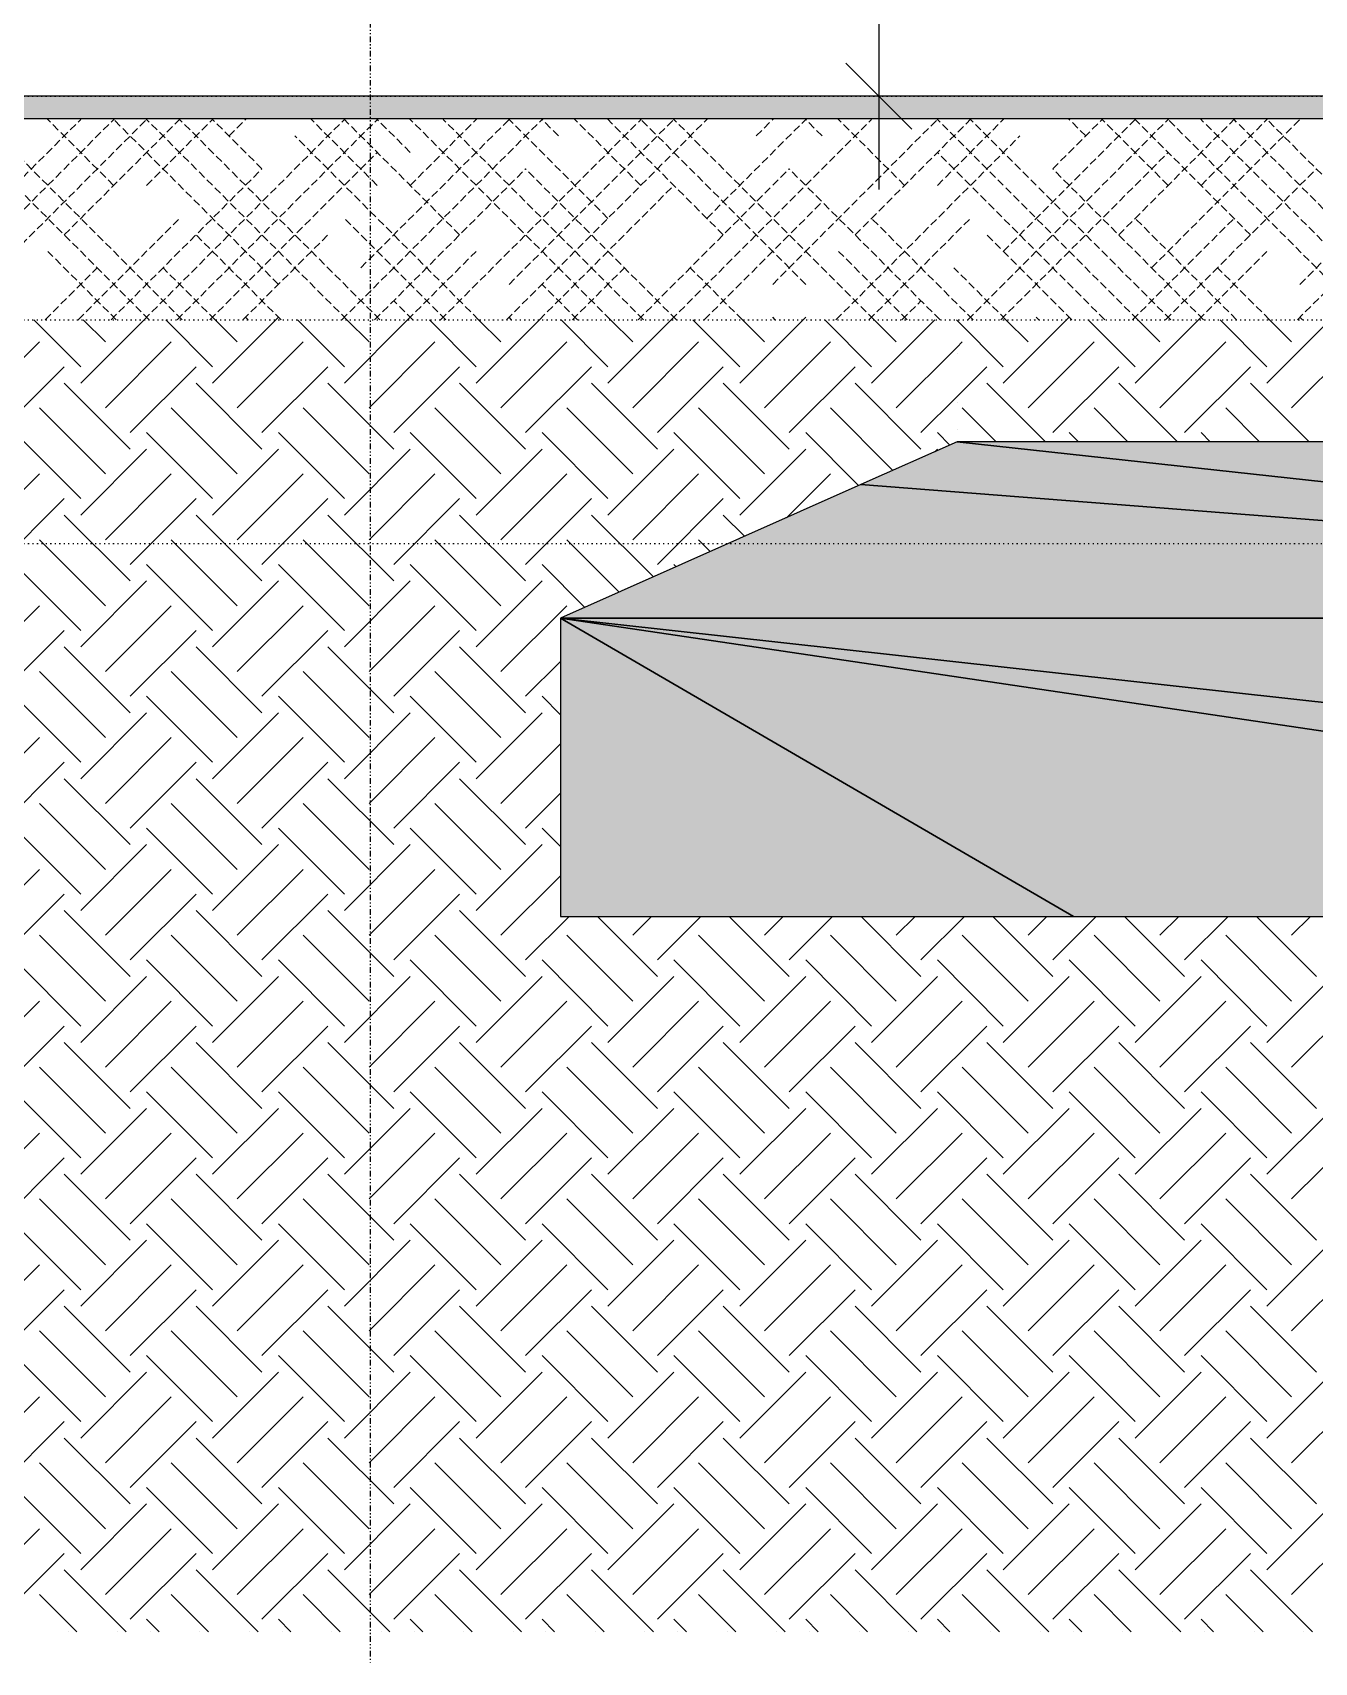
# Model space of a CAD drawing. Extents: x 37185 to 43130, y -8131 to -3926.
# Drawn here: x 41887.8 to 42002.4, y -5192.9 to -5047.2 of the extents above; entities that cross this region are included whole.
import ezdxf

# ---------------------------------------------------------------- set-up
doc = ezdxf.new("R2010")
doc.units = 0
doc.header["$MEASUREMENT"] = 0
for name, pattern in [('ESTILO_TQS_0001', [1, 0.7, -0.3]), ('ESTILO_TQS_0002', [0.4, 0.1, -0.3]), ('ESTILO_TQS_0004', [1.12, 0.5, -0.2, 0.01, -0.2, 0.01, -0.2])]:
    doc.linetypes.add(name, pattern=pattern)
for name, color, linetype in [('47', 15, 'CONTINUOUS'), ('52', 3, 'CONTINUOUS'), ('67', 7, 'CONTINUOUS'), ('68', 4, 'CONTINUOUS'), ('70', 160, 'CONTINUOUS'), ('75', 9, 'CONTINUOUS'), ('96', 252, 'CONTINUOUS')]:
    doc.layers.add(name, color=color, linetype=linetype)

msp = doc.modelspace()

# ---------------------------------------------------------------- linework, layer by layer
at = {"layer": '47', "linetype": 'Continuous'}
for p, q in [((41892.09, -5077.06), (41887.9, -5072.87)), ((41892.09, -5078.53), (41897.75, -5072.87)), ((41894.3, -5074.85), (41892.32, -5072.87)), ((41903.87, -5077.06), (41899.69, -5072.87)), ((41903.87, -5078.53), (41909.53, -5072.87)), ((41906.08, -5074.85), (41904.1, -5072.87)), ((41915.66, -5077.06), (41911.47, -5072.87)), ((41915.66, -5078.53), (41921.32, -5072.87)), ((41917.87, -5074.85), (41915.89, -5072.87)), ((41927.44, -5077.06), (41923.26, -5072.87)), ((41927.44, -5078.53), (41933.1, -5072.87)), ((41929.65, -5074.85), (41927.67, -5072.87)), ((41939.23, -5077.06), (41935.04, -5072.87)), ((41939.23, -5078.53), (41944.89, -5072.87)), ((41941.44, -5074.85), (41939.46, -5072.87)), ((41951.01, -5077.06), (41946.83, -5072.87)), ((41951.01, -5078.53), (41956.67, -5072.87)), ((41953.22, -5074.85), (41951.25, -5072.87)), ((41962.8, -5077.06), (41958.61, -5072.87)), ((41962.8, -5078.53), (41968.46, -5072.87)), ((41965.01, -5074.85), (41963.03, -5072.87)), ((41970.46, -5072.93), (41970.4, -5072.87)), ((41974.58, -5077.06), (41970.46, -5072.93)), ((41974.58, -5078.53), (41980.24, -5072.87)), ((41976.79, -5074.85), (41974.82, -5072.87)), ((41986.37, -5077.06), (41982.18, -5072.87)), ((41986.37, -5078.53), (41992.03, -5072.87)), ((41988.58, -5074.85), (41986.6, -5072.87)), ((41998.15, -5077.06), (41993.97, -5072.87)), ((41998.15, -5078.53), (42003.82, -5072.87)), ((42000.36, -5074.85), (41998.39, -5072.87)), ((41882.51, -5080.74), (41888.41, -5074.85)), ((41894.3, -5080.74), (41900.19, -5074.85)), ((41906.08, -5080.74), (41911.98, -5074.85)), ((41917.87, -5080.74), (41923.76, -5074.85)), ((41929.65, -5080.74), (41935.55, -5074.85)), ((41941.44, -5080.74), (41947.33, -5074.85)), ((41953.22, -5080.74), (41959.12, -5074.85)), ((41970.46, -5075.3), (41970.9, -5074.85)), ((41976.79, -5080.74), (41982.69, -5074.85)), ((41988.58, -5080.74), (41994.47, -5074.85)), ((42000.36, -5080.74), (42006.26, -5074.85)), ((41965.01, -5080.74), (41970.46, -5075.3)), ((41970.46, -5075.88), (41970.46, -5075.88)), ((41884.72, -5082.95), (41890.61, -5077.06)), ((41896.51, -5082.95), (41902.4, -5077.06)), ((41908.29, -5082.95), (41914.19, -5077.06)), ((41920.08, -5082.95), (41925.97, -5077.06)), ((41931.86, -5082.95), (41937.76, -5077.06)), ((41943.65, -5082.95), (41949.54, -5077.06)), ((41955.43, -5082.95), (41961.33, -5077.06)), ((41970.46, -5079.72), (41973.11, -5077.06)), ((41979, -5082.95), (41984.9, -5077.06)), ((41990.79, -5082.95), (41996.68, -5077.06)), ((41896.51, -5084.43), (41890.61, -5078.53)), ((41908.29, -5084.43), (41902.4, -5078.53)), ((41920.08, -5084.43), (41914.19, -5078.53)), ((41931.86, -5084.43), (41925.97, -5078.53)), ((41943.65, -5084.43), (41937.76, -5078.53)), ((41955.43, -5084.43), (41949.54, -5078.53)), ((41967.22, -5084.43), (41961.33, -5078.53)), ((41978.35, -5083.77), (41973.11, -5078.53)), ((41990.14, -5083.77), (41984.9, -5078.53)), ((42001.92, -5083.77), (41996.68, -5078.53)), ((41894.3, -5086.64), (41888.41, -5080.74)), ((41906.08, -5086.64), (41900.19, -5080.74)), ((41917.87, -5086.64), (41911.98, -5080.74)), ((41929.65, -5086.64), (41923.76, -5080.74)), ((41941.44, -5086.64), (41935.55, -5080.74)), ((41953.22, -5086.64), (41947.33, -5080.74)), ((41964.7, -5086.33), (41959.12, -5080.74)), ((41967.22, -5082.95), (41970.46, -5079.72)), ((41970.46, -5080.3), (41970.46, -5080.3)), ((41973.93, -5083.77), (41970.9, -5080.74)), ((41985.72, -5083.77), (41982.69, -5080.74)), ((41997.5, -5083.77), (41994.47, -5080.74)), ((41892.09, -5088.85), (41886.2, -5082.95)), ((41903.87, -5088.85), (41897.98, -5082.95)), ((41915.66, -5088.85), (41909.77, -5082.95)), ((41927.44, -5088.85), (41921.55, -5082.95)), ((41939.23, -5088.85), (41933.34, -5082.95)), ((41951.01, -5088.85), (41945.12, -5082.95)), ((41961.64, -5087.69), (41956.91, -5082.95)), ((41969.8, -5084.06), (41968.69, -5082.95)), ((41970.46, -5082.66), (41970.46, -5082.66)), ((41973.76, -5083.77), (41973.76, -5083.77)), ((41978.18, -5083.77), (41978.18, -5083.77)), ((41981.3, -5083.77), (41980.48, -5082.95)), ((41981.13, -5083.77), (41981.13, -5083.77)), ((41985.55, -5083.77), (41985.55, -5083.77)), ((41989.97, -5083.77), (41989.97, -5083.77)), ((41993.08, -5083.77), (41992.26, -5082.95)), ((41992.91, -5083.77), (41992.91, -5083.77)), ((41997.33, -5083.77), (41997.33, -5083.77)), ((42001.75, -5083.77), (42001.75, -5083.77)), ((41892.09, -5090.32), (41897.98, -5084.43)), ((41903.87, -5090.32), (41909.77, -5084.43)), ((41915.66, -5090.32), (41921.55, -5084.43)), ((41927.44, -5090.32), (41933.34, -5084.43)), ((41939.23, -5090.32), (41945.12, -5084.43)), ((41951.01, -5090.32), (41956.91, -5084.43)), ((41967.76, -5084.97), (41967.76, -5084.97)), ((41968.45, -5084.66), (41968.69, -5084.43)), ((41882.51, -5092.53), (41888.41, -5086.64)), ((41894.3, -5092.53), (41900.19, -5086.64)), ((41906.08, -5092.53), (41911.98, -5086.64)), ((41917.87, -5092.53), (41923.76, -5086.64)), ((41929.65, -5092.53), (41935.55, -5086.64)), ((41941.44, -5092.53), (41947.33, -5086.64)), ((41955.2, -5090.56), (41959.12, -5086.64)), ((41963.15, -5087.02), (41963.15, -5087.02)), ((41884.72, -5094.74), (41890.61, -5088.85)), ((41896.51, -5094.74), (41902.4, -5088.85)), ((41908.29, -5094.74), (41914.19, -5088.85)), ((41920.08, -5094.74), (41925.97, -5088.85)), ((41931.86, -5094.74), (41937.76, -5088.85)), ((41943.65, -5094.74), (41949.54, -5088.85)), ((41959.6, -5088.6), (41959.6, -5088.6)), ((41896.51, -5096.21), (41890.61, -5090.32)), ((41908.29, -5096.21), (41902.4, -5090.32)), ((41920.08, -5096.21), (41914.19, -5090.32)), ((41931.86, -5096.21), (41925.97, -5090.32)), ((41943.29, -5095.85), (41937.76, -5090.32)), ((41951.44, -5092.22), (41949.54, -5090.32)), ((41953.48, -5091.32), (41953.48, -5091.32)), ((41956.54, -5089.96), (41956.54, -5089.96)), ((41894.3, -5098.42), (41888.41, -5092.53)), ((41906.08, -5098.42), (41900.19, -5092.53)), ((41917.87, -5098.42), (41911.98, -5092.53)), ((41929.65, -5098.42), (41923.76, -5092.53)), ((41940.23, -5097.21), (41935.55, -5092.53)), ((41948.38, -5093.58), (41947.33, -5092.53)), ((41947.24, -5094.09), (41947.24, -5094.09)), ((41892.09, -5100.63), (41886.2, -5094.74)), ((41903.87, -5100.63), (41897.98, -5094.74)), ((41915.66, -5100.63), (41909.77, -5094.74)), ((41927.44, -5100.63), (41921.55, -5094.74)), ((41937.17, -5098.57), (41933.34, -5094.74)), ((41945.33, -5094.94), (41945.12, -5094.74)), ((41892.09, -5102.1), (41897.98, -5096.21)), ((41903.87, -5102.1), (41909.77, -5096.21)), ((41915.66, -5102.1), (41921.55, -5096.21)), ((41927.44, -5102.1), (41933.34, -5096.21)), ((41941.94, -5096.45), (41941.94, -5096.45)), ((41882.51, -5104.31), (41888.41, -5098.42)), ((41894.3, -5104.31), (41900.19, -5098.42)), ((41906.08, -5104.31), (41911.98, -5098.42)), ((41917.87, -5104.31), (41923.76, -5098.42)), ((41929.65, -5104.31), (41935.55, -5098.42)), ((41935.13, -5099.48), (41935.13, -5099.48)), ((41884.72, -5106.52), (41890.61, -5100.63)), ((41896.51, -5106.52), (41902.4, -5100.63)), ((41908.29, -5106.52), (41914.19, -5100.63)), ((41920.08, -5106.52), (41925.97, -5100.63)), ((41896.51, -5108), (41890.61, -5102.1)), ((41908.29, -5108), (41902.4, -5102.1)), ((41920.08, -5108), (41914.19, -5102.1)), ((41931.86, -5108), (41925.97, -5102.1)), ((41894.3, -5110.21), (41888.41, -5104.31)), ((41906.08, -5110.21), (41900.19, -5104.31)), ((41917.87, -5110.21), (41911.98, -5104.31)), ((41929.65, -5110.21), (41923.76, -5104.31)), ((41931.86, -5106.52), (41934.98, -5103.4)), ((41934.98, -5103.75), (41934.98, -5103.75)), ((41892.09, -5112.42), (41886.2, -5106.52)), ((41903.87, -5112.42), (41897.98, -5106.52)), ((41915.66, -5112.42), (41909.77, -5106.52)), ((41927.44, -5112.42), (41921.55, -5106.52)), ((41934.98, -5108.17), (41933.34, -5106.52)), ((41892.09, -5113.89), (41897.98, -5108)), ((41903.87, -5113.89), (41909.77, -5108)), ((41915.66, -5113.89), (41921.55, -5108)), ((41927.44, -5113.89), (41933.34, -5108)), ((41882.51, -5116.1), (41888.41, -5110.21)), ((41894.3, -5116.1), (41900.19, -5110.21)), ((41906.08, -5116.1), (41911.98, -5110.21)), ((41917.87, -5116.1), (41923.76, -5110.21)), ((41929.65, -5116.1), (41934.98, -5110.77)), ((41934.98, -5111.12), (41934.98, -5111.12)), ((41884.72, -5118.31), (41890.61, -5112.42)), ((41896.51, -5118.31), (41902.4, -5112.42)), ((41908.29, -5118.31), (41914.19, -5112.42)), ((41920.08, -5118.31), (41925.97, -5112.42)), ((41896.51, -5119.78), (41890.61, -5113.89)), ((41908.29, -5119.78), (41902.4, -5113.89)), ((41920.08, -5119.78), (41914.19, -5113.89)), ((41931.86, -5119.78), (41925.97, -5113.89)), ((41931.86, -5118.31), (41934.98, -5115.19)), ((41934.98, -5115.54), (41934.98, -5115.54)), ((41894.3, -5121.99), (41888.41, -5116.1)), ((41906.08, -5121.99), (41900.19, -5116.1)), ((41917.87, -5121.99), (41911.98, -5116.1)), ((41929.65, -5121.99), (41923.76, -5116.1)), ((41892.09, -5124.2), (41886.2, -5118.31)), ((41903.87, -5124.2), (41897.98, -5118.31)), ((41915.66, -5124.2), (41909.77, -5118.31)), ((41927.44, -5124.2), (41921.55, -5118.31)), ((41934.98, -5119.96), (41933.34, -5118.31)), ((41892.09, -5125.67), (41897.98, -5119.78)), ((41903.87, -5125.67), (41909.77, -5119.78)), ((41915.66, -5125.67), (41921.55, -5119.78)), ((41927.44, -5125.67), (41933.34, -5119.78)), ((41882.51, -5127.88), (41888.41, -5121.99)), ((41894.3, -5127.88), (41900.19, -5121.99)), ((41906.08, -5127.88), (41911.98, -5121.99)), ((41917.87, -5127.88), (41923.76, -5121.99)), ((41929.65, -5127.88), (41934.98, -5122.56)), ((41934.98, -5122.9), (41934.98, -5122.9)), ((41884.72, -5130.09), (41890.61, -5124.2)), ((41896.51, -5130.09), (41902.4, -5124.2)), ((41908.29, -5130.09), (41914.19, -5124.2)), ((41920.08, -5130.09), (41925.97, -5124.2)), ((41896.51, -5131.57), (41890.61, -5125.67)), ((41908.29, -5131.57), (41902.4, -5125.67)), ((41920.08, -5131.57), (41914.19, -5125.67)), ((41931.86, -5131.57), (41925.97, -5125.67)), ((41931.86, -5130.09), (41935.75, -5126.21)), ((41943.65, -5131.57), (41938.29, -5126.21)), ((41941.44, -5127.88), (41943.12, -5126.21)), ((41943.65, -5130.09), (41947.54, -5126.21)), ((41955.43, -5131.57), (41950.07, -5126.21)), ((41953.22, -5127.88), (41954.9, -5126.21)), ((41955.43, -5130.09), (41959.32, -5126.21)), ((41967.22, -5131.57), (41961.86, -5126.21)), ((41965.01, -5127.88), (41966.69, -5126.21)), ((41967.22, -5130.09), (41971.11, -5126.21)), ((41979, -5131.57), (41973.64, -5126.21)), ((41976.79, -5127.88), (41978.47, -5126.21)), ((41979, -5130.09), (41982.89, -5126.21)), ((41990.79, -5131.57), (41985.43, -5126.21)), ((41988.58, -5127.88), (41990.26, -5126.21)), ((41990.79, -5130.09), (41994.68, -5126.21)), ((42002.57, -5131.57), (41997.21, -5126.21)), ((42000.36, -5127.88), (42002.04, -5126.21)), ((41894.3, -5133.78), (41888.41, -5127.88)), ((41906.08, -5133.78), (41900.19, -5127.88)), ((41917.87, -5133.78), (41911.98, -5127.88)), ((41929.65, -5133.78), (41923.76, -5127.88)), ((41941.44, -5133.78), (41935.55, -5127.88)), ((41953.22, -5133.78), (41947.33, -5127.88)), ((41965.01, -5133.78), (41959.12, -5127.88)), ((41976.79, -5133.78), (41970.9, -5127.88)), ((41988.58, -5133.78), (41982.69, -5127.88)), ((42000.36, -5133.78), (41994.47, -5127.88)), ((41892.09, -5135.99), (41886.2, -5130.09)), ((41903.87, -5135.99), (41897.98, -5130.09)), ((41915.66, -5135.99), (41909.77, -5130.09)), ((41927.44, -5135.99), (41921.55, -5130.09)), ((41939.23, -5135.99), (41933.34, -5130.09)), ((41951.01, -5135.99), (41945.12, -5130.09)), ((41962.8, -5135.99), (41956.91, -5130.09)), ((41974.58, -5135.99), (41968.69, -5130.09)), ((41986.37, -5135.99), (41980.48, -5130.09)), ((41998.15, -5135.99), (41992.26, -5130.09)), ((41892.09, -5137.46), (41897.98, -5131.57)), ((41903.87, -5137.46), (41909.77, -5131.57)), ((41915.66, -5137.46), (41921.55, -5131.57)), ((41927.44, -5137.46), (41933.34, -5131.57)), ((41939.23, -5137.46), (41945.12, -5131.57)), ((41951.01, -5137.46), (41956.91, -5131.57)), ((41962.8, -5137.46), (41968.69, -5131.57)), ((41974.58, -5137.46), (41980.48, -5131.57)), ((41986.37, -5137.46), (41992.26, -5131.57)), ((41998.15, -5137.46), (42004.05, -5131.57)), ((41882.51, -5139.67), (41888.41, -5133.78)), ((41894.3, -5139.67), (41900.19, -5133.78)), ((41906.08, -5139.67), (41911.98, -5133.78)), ((41917.87, -5139.67), (41923.76, -5133.78)), ((41929.65, -5139.67), (41935.55, -5133.78)), ((41941.44, -5139.67), (41947.33, -5133.78)), ((41953.22, -5139.67), (41959.12, -5133.78)), ((41965.01, -5139.67), (41970.9, -5133.78)), ((41976.79, -5139.67), (41982.69, -5133.78)), ((41988.58, -5139.67), (41994.47, -5133.78)), ((42000.36, -5139.67), (42006.26, -5133.78)), ((41884.72, -5141.88), (41890.61, -5135.99)), ((41896.51, -5141.88), (41902.4, -5135.99)), ((41908.29, -5141.88), (41914.19, -5135.99)), ((41920.08, -5141.88), (41925.97, -5135.99)), ((41931.86, -5141.88), (41937.76, -5135.99)), ((41943.65, -5141.88), (41949.54, -5135.99)), ((41955.43, -5141.88), (41961.33, -5135.99)), ((41967.22, -5141.88), (41973.11, -5135.99)), ((41979, -5141.88), (41984.9, -5135.99)), ((41990.79, -5141.88), (41996.68, -5135.99)), ((41896.51, -5143.35), (41890.61, -5137.46)), ((41908.29, -5143.35), (41902.4, -5137.46)), ((41920.08, -5143.35), (41914.19, -5137.46)), ((41931.86, -5143.35), (41925.97, -5137.46)), ((41943.65, -5143.35), (41937.76, -5137.46)), ((41955.43, -5143.35), (41949.54, -5137.46)), ((41967.22, -5143.35), (41961.33, -5137.46)), ((41979, -5143.35), (41973.11, -5137.46)), ((41990.79, -5143.35), (41984.9, -5137.46)), ((42002.57, -5143.35), (41996.68, -5137.46)), ((41894.3, -5145.56), (41888.41, -5139.67)), ((41906.08, -5145.56), (41900.19, -5139.67)), ((41917.87, -5145.56), (41911.98, -5139.67)), ((41929.65, -5145.56), (41923.76, -5139.67)), ((41941.44, -5145.56), (41935.55, -5139.67)), ((41953.22, -5145.56), (41947.33, -5139.67)), ((41965.01, -5145.56), (41959.12, -5139.67)), ((41976.79, -5145.56), (41970.9, -5139.67)), ((41988.58, -5145.56), (41982.69, -5139.67)), ((42000.36, -5145.56), (41994.47, -5139.67)), ((41892.09, -5147.77), (41886.2, -5141.88)), ((41903.87, -5147.77), (41897.98, -5141.88)), ((41915.66, -5147.77), (41909.77, -5141.88)), ((41927.44, -5147.77), (41921.55, -5141.88)), ((41939.23, -5147.77), (41933.34, -5141.88)), ((41951.01, -5147.77), (41945.12, -5141.88)), ((41962.8, -5147.77), (41956.91, -5141.88)), ((41974.58, -5147.77), (41968.69, -5141.88)), ((41986.37, -5147.77), (41980.48, -5141.88)), ((41998.15, -5147.77), (41992.26, -5141.88)), ((41892.09, -5149.24), (41897.98, -5143.35)), ((41903.87, -5149.24), (41909.77, -5143.35)), ((41915.66, -5149.24), (41921.55, -5143.35)), ((41927.44, -5149.24), (41933.34, -5143.35)), ((41939.23, -5149.24), (41945.12, -5143.35)), ((41951.01, -5149.24), (41956.91, -5143.35)), ((41962.8, -5149.24), (41968.69, -5143.35)), ((41974.58, -5149.24), (41980.48, -5143.35)), ((41986.37, -5149.24), (41992.26, -5143.35)), ((41998.15, -5149.24), (42004.05, -5143.35)), ((41882.51, -5151.45), (41888.41, -5145.56)), ((41894.3, -5151.45), (41900.19, -5145.56)), ((41906.08, -5151.45), (41911.98, -5145.56)), ((41917.87, -5151.45), (41923.76, -5145.56)), ((41929.65, -5151.45), (41935.55, -5145.56)), ((41941.44, -5151.45), (41947.33, -5145.56)), ((41953.22, -5151.45), (41959.12, -5145.56)), ((41965.01, -5151.45), (41970.9, -5145.56)), ((41976.79, -5151.45), (41982.69, -5145.56)), ((41988.58, -5151.45), (41994.47, -5145.56)), ((42000.36, -5151.45), (42006.26, -5145.56)), ((41884.72, -5153.66), (41890.61, -5147.77)), ((41896.51, -5153.66), (41902.4, -5147.77)), ((41908.29, -5153.66), (41914.19, -5147.77)), ((41920.08, -5153.66), (41925.97, -5147.77)), ((41931.86, -5153.66), (41937.76, -5147.77)), ((41943.65, -5153.66), (41949.54, -5147.77)), ((41955.43, -5153.66), (41961.33, -5147.77)), ((41967.22, -5153.66), (41973.11, -5147.77)), ((41979, -5153.66), (41984.9, -5147.77)), ((41990.79, -5153.66), (41996.68, -5147.77)), ((41896.51, -5155.14), (41890.61, -5149.24)), ((41908.29, -5155.14), (41902.4, -5149.24)), ((41920.08, -5155.14), (41914.19, -5149.24)), ((41931.86, -5155.14), (41925.97, -5149.24)), ((41943.65, -5155.14), (41937.76, -5149.24)), ((41955.43, -5155.14), (41949.54, -5149.24)), ((41967.22, -5155.14), (41961.33, -5149.24)), ((41979, -5155.14), (41973.11, -5149.24)), ((41990.79, -5155.14), (41984.9, -5149.24)), ((42002.57, -5155.14), (41996.68, -5149.24)), ((41894.3, -5157.35), (41888.41, -5151.45)), ((41906.08, -5157.35), (41900.19, -5151.45)), ((41917.87, -5157.35), (41911.98, -5151.45)), ((41929.65, -5157.35), (41923.76, -5151.45)), ((41941.44, -5157.35), (41935.55, -5151.45)), ((41953.22, -5157.35), (41947.33, -5151.45)), ((41965.01, -5157.35), (41959.12, -5151.45)), ((41976.79, -5157.35), (41970.9, -5151.45)), ((41988.58, -5157.35), (41982.69, -5151.45)), ((42000.36, -5157.35), (41994.47, -5151.45)), ((41892.09, -5159.56), (41886.2, -5153.66)), ((41903.87, -5159.56), (41897.98, -5153.66)), ((41915.66, -5159.56), (41909.77, -5153.66)), ((41927.44, -5159.56), (41921.55, -5153.66)), ((41939.23, -5159.56), (41933.34, -5153.66)), ((41951.01, -5159.56), (41945.12, -5153.66)), ((41962.8, -5159.56), (41956.91, -5153.66)), ((41974.58, -5159.56), (41968.69, -5153.66)), ((41986.37, -5159.56), (41980.48, -5153.66)), ((41998.15, -5159.56), (41992.26, -5153.66)), ((41892.09, -5161.03), (41897.98, -5155.14)), ((41903.87, -5161.03), (41909.77, -5155.14)), ((41915.66, -5161.03), (41921.55, -5155.14)), ((41927.44, -5161.03), (41933.34, -5155.14)), ((41939.23, -5161.03), (41945.12, -5155.14)), ((41951.01, -5161.03), (41956.91, -5155.14)), ((41962.8, -5161.03), (41968.69, -5155.14)), ((41974.58, -5161.03), (41980.48, -5155.14)), ((41986.37, -5161.03), (41992.26, -5155.14)), ((41998.15, -5161.03), (42004.05, -5155.14)), ((41882.51, -5163.24), (41888.41, -5157.35)), ((41894.3, -5163.24), (41900.19, -5157.35)), ((41906.08, -5163.24), (41911.98, -5157.35)), ((41917.87, -5163.24), (41923.76, -5157.35)), ((41929.65, -5163.24), (41935.55, -5157.35)), ((41941.44, -5163.24), (41947.33, -5157.35)), ((41953.22, -5163.24), (41959.12, -5157.35)), ((41965.01, -5163.24), (41970.9, -5157.35)), ((41976.79, -5163.24), (41982.69, -5157.35)), ((41988.58, -5163.24), (41994.47, -5157.35)), ((42000.36, -5163.24), (42006.26, -5157.35)), ((41884.72, -5165.45), (41890.61, -5159.56)), ((41896.51, -5165.45), (41902.4, -5159.56)), ((41908.29, -5165.45), (41914.19, -5159.56)), ((41920.08, -5165.45), (41925.97, -5159.56)), ((41931.86, -5165.45), (41937.76, -5159.56)), ((41943.65, -5165.45), (41949.54, -5159.56)), ((41955.43, -5165.45), (41961.33, -5159.56)), ((41967.22, -5165.45), (41973.11, -5159.56)), ((41979, -5165.45), (41984.9, -5159.56)), ((41990.79, -5165.45), (41996.68, -5159.56)), ((41896.51, -5166.92), (41890.61, -5161.03)), ((41908.29, -5166.92), (41902.4, -5161.03)), ((41920.08, -5166.92), (41914.19, -5161.03)), ((41931.86, -5166.92), (41925.97, -5161.03)), ((41943.65, -5166.92), (41937.76, -5161.03)), ((41955.43, -5166.92), (41949.54, -5161.03)), ((41967.22, -5166.92), (41961.33, -5161.03)), ((41979, -5166.92), (41973.11, -5161.03)), ((41990.79, -5166.92), (41984.9, -5161.03)), ((42002.57, -5166.92), (41996.68, -5161.03)), ((41894.3, -5169.13), (41888.41, -5163.24)), ((41906.08, -5169.13), (41900.19, -5163.24)), ((41917.87, -5169.13), (41911.98, -5163.24)), ((41929.65, -5169.13), (41923.76, -5163.24)), ((41941.44, -5169.13), (41935.55, -5163.24)), ((41953.22, -5169.13), (41947.33, -5163.24)), ((41965.01, -5169.13), (41959.12, -5163.24)), ((41976.79, -5169.13), (41970.9, -5163.24)), ((41988.58, -5169.13), (41982.69, -5163.24)), ((42000.36, -5169.13), (41994.47, -5163.24)), ((41892.09, -5171.34), (41886.2, -5165.45)), ((41903.87, -5171.34), (41897.98, -5165.45)), ((41915.66, -5171.34), (41909.77, -5165.45)), ((41927.44, -5171.34), (41921.55, -5165.45)), ((41939.23, -5171.34), (41933.34, -5165.45)), ((41951.01, -5171.34), (41945.12, -5165.45)), ((41962.8, -5171.34), (41956.91, -5165.45)), ((41974.58, -5171.34), (41968.69, -5165.45)), ((41986.37, -5171.34), (41980.48, -5165.45)), ((41998.15, -5171.34), (41992.26, -5165.45)), ((41892.09, -5172.82), (41897.98, -5166.92)), ((41903.87, -5172.82), (41909.77, -5166.92)), ((41915.66, -5172.82), (41921.55, -5166.92)), ((41927.44, -5172.82), (41933.34, -5166.92)), ((41939.23, -5172.82), (41945.12, -5166.92)), ((41951.01, -5172.82), (41956.91, -5166.92)), ((41962.8, -5172.82), (41968.69, -5166.92)), ((41974.58, -5172.82), (41980.48, -5166.92)), ((41986.37, -5172.82), (41992.26, -5166.92)), ((41998.15, -5172.82), (42004.05, -5166.92)), ((41882.51, -5175.02), (41888.41, -5169.13)), ((41894.3, -5175.02), (41900.19, -5169.13)), ((41906.08, -5175.02), (41911.98, -5169.13)), ((41917.87, -5175.02), (41923.76, -5169.13)), ((41929.65, -5175.02), (41935.55, -5169.13)), ((41941.44, -5175.02), (41947.33, -5169.13)), ((41953.22, -5175.02), (41959.12, -5169.13)), ((41965.01, -5175.02), (41970.9, -5169.13)), ((41976.79, -5175.02), (41982.69, -5169.13)), ((41988.58, -5175.02), (41994.47, -5169.13)), ((42000.36, -5175.02), (42006.26, -5169.13)), ((41884.72, -5177.23), (41890.61, -5171.34)), ((41896.51, -5177.23), (41902.4, -5171.34)), ((41908.29, -5177.23), (41914.19, -5171.34)), ((41920.08, -5177.23), (41925.97, -5171.34)), ((41931.86, -5177.23), (41937.76, -5171.34)), ((41943.65, -5177.23), (41949.54, -5171.34)), ((41955.43, -5177.23), (41961.33, -5171.34)), ((41967.22, -5177.23), (41973.11, -5171.34)), ((41979, -5177.23), (41984.9, -5171.34)), ((41990.79, -5177.23), (41996.68, -5171.34)), ((41896.51, -5178.71), (41890.61, -5172.82)), ((41908.29, -5178.71), (41902.4, -5172.82)), ((41920.08, -5178.71), (41914.19, -5172.82)), ((41931.86, -5178.71), (41925.97, -5172.82)), ((41943.65, -5178.71), (41937.76, -5172.82)), ((41955.43, -5178.71), (41949.54, -5172.82)), ((41967.22, -5178.71), (41961.33, -5172.82)), ((41979, -5178.71), (41973.11, -5172.82)), ((41990.79, -5178.71), (41984.9, -5172.82)), ((42002.57, -5178.71), (41996.68, -5172.82)), ((41894.3, -5180.92), (41888.41, -5175.02)), ((41906.08, -5180.92), (41900.19, -5175.02)), ((41917.87, -5180.92), (41911.98, -5175.02)), ((41929.65, -5180.92), (41923.76, -5175.02)), ((41941.44, -5180.92), (41935.55, -5175.02)), ((41953.22, -5180.92), (41947.33, -5175.02)), ((41965.01, -5180.92), (41959.12, -5175.02)), ((41976.79, -5180.92), (41970.9, -5175.02)), ((41988.58, -5180.92), (41982.69, -5175.02)), ((42000.36, -5180.92), (41994.47, -5175.02)), ((41892.09, -5183.13), (41886.2, -5177.23)), ((41903.87, -5183.13), (41897.98, -5177.23)), ((41915.66, -5183.13), (41909.77, -5177.23)), ((41927.44, -5183.13), (41921.55, -5177.23)), ((41939.23, -5183.13), (41933.34, -5177.23)), ((41951.01, -5183.13), (41945.12, -5177.23)), ((41962.8, -5183.13), (41956.91, -5177.23)), ((41974.58, -5183.13), (41968.69, -5177.23)), ((41986.37, -5183.13), (41980.48, -5177.23)), ((41998.15, -5183.13), (41992.26, -5177.23)), ((41892.09, -5184.6), (41897.98, -5178.71)), ((41903.87, -5184.6), (41909.77, -5178.71)), ((41915.66, -5184.6), (41921.55, -5178.71)), ((41927.44, -5184.6), (41933.34, -5178.71)), ((41939.23, -5184.6), (41945.12, -5178.71)), ((41951.01, -5184.6), (41956.91, -5178.71)), ((41962.8, -5184.6), (41968.69, -5178.71)), ((41974.58, -5184.6), (41980.48, -5178.71)), ((41986.37, -5184.6), (41992.26, -5178.71)), ((41998.15, -5184.6), (42004.05, -5178.71)), ((41882.51, -5186.81), (41888.41, -5180.92)), ((41894.3, -5186.81), (41900.19, -5180.92)), ((41906.08, -5186.81), (41911.98, -5180.92)), ((41917.87, -5186.81), (41923.76, -5180.92)), ((41929.65, -5186.81), (41935.55, -5180.92)), ((41941.44, -5186.81), (41947.33, -5180.92)), ((41953.22, -5186.81), (41959.12, -5180.92)), ((41965.01, -5186.81), (41970.9, -5180.92)), ((41976.79, -5186.81), (41982.69, -5180.92)), ((41988.58, -5186.81), (41994.47, -5180.92)), ((42000.36, -5186.81), (42006.26, -5180.92)), ((41884.72, -5189.02), (41890.61, -5183.13)), ((41896.51, -5189.02), (41902.4, -5183.13)), ((41908.29, -5189.02), (41914.19, -5183.13)), ((41920.08, -5189.02), (41925.97, -5183.13)), ((41931.86, -5189.02), (41937.76, -5183.13)), ((41943.65, -5189.02), (41949.54, -5183.13)), ((41955.43, -5189.02), (41961.33, -5183.13)), ((41967.22, -5189.02), (41973.11, -5183.13)), ((41979, -5189.02), (41984.9, -5183.13)), ((41990.79, -5189.02), (41996.68, -5183.13)), ((41896.15, -5190.14), (41890.61, -5184.6)), ((41907.94, -5190.14), (41902.4, -5184.6)), ((41919.72, -5190.14), (41914.19, -5184.6)), ((41931.51, -5190.14), (41925.97, -5184.6)), ((41943.29, -5190.14), (41937.76, -5184.6)), ((41955.08, -5190.14), (41949.54, -5184.6)), ((41966.86, -5190.14), (41961.33, -5184.6)), ((41978.65, -5190.14), (41973.11, -5184.6)), ((41990.44, -5190.14), (41984.9, -5184.6)), ((42002.22, -5190.14), (41996.68, -5184.6)), ((41891.73, -5190.14), (41888.41, -5186.81)), ((41903.52, -5190.14), (41900.19, -5186.81)), ((41915.3, -5190.14), (41911.98, -5186.81)), ((41927.09, -5190.14), (41923.76, -5186.81)), ((41938.88, -5190.14), (41935.55, -5186.81)), ((41950.66, -5190.14), (41947.33, -5186.81)), ((41962.45, -5190.14), (41959.12, -5186.81)), ((41974.23, -5190.14), (41970.9, -5186.81)), ((41986.02, -5190.14), (41982.69, -5186.81)), ((41997.8, -5190.14), (41994.47, -5186.81)), ((41890.97, -5190.14), (41890.97, -5190.14)), ((41895.39, -5190.14), (41895.39, -5190.14)), ((41899.1, -5190.14), (41897.98, -5189.02)), ((41898.33, -5190.14), (41898.33, -5190.14)), ((41902.75, -5190.14), (41902.75, -5190.14)), ((41907.17, -5190.14), (41907.17, -5190.14)), ((41910.89, -5190.14), (41909.77, -5189.02)), ((41910.12, -5190.14), (41910.12, -5190.14)), ((41914.54, -5190.14), (41914.54, -5190.14)), ((41918.96, -5190.14), (41918.96, -5190.14)), ((41922.67, -5190.14), (41921.55, -5189.02)), ((41921.9, -5190.14), (41921.9, -5190.14)), ((41926.32, -5190.14), (41926.32, -5190.14)), ((41930.74, -5190.14), (41930.74, -5190.14)), ((41934.46, -5190.14), (41933.34, -5189.02)), ((41933.69, -5190.14), (41933.69, -5190.14)), ((41938.11, -5190.14), (41938.11, -5190.14)), ((41942.53, -5190.14), (41942.53, -5190.14)), ((41946.24, -5190.14), (41945.12, -5189.02)), ((41945.47, -5190.14), (41945.47, -5190.14)), ((41949.89, -5190.14), (41949.89, -5190.14)), ((41954.31, -5190.14), (41954.31, -5190.14)), ((41958.03, -5190.14), (41956.91, -5189.02)), ((41957.26, -5190.14), (41957.26, -5190.14)), ((41961.68, -5190.14), (41961.68, -5190.14)), ((41966.1, -5190.14), (41966.1, -5190.14)), ((41969.81, -5190.14), (41968.69, -5189.02)), ((41969.04, -5190.14), (41969.04, -5190.14)), ((41973.46, -5190.14), (41973.46, -5190.14)), ((41977.88, -5190.14), (41977.88, -5190.14)), ((41981.6, -5190.14), (41980.48, -5189.02)), ((41980.83, -5190.14), (41980.83, -5190.14)), ((41985.25, -5190.14), (41985.25, -5190.14)), ((41989.67, -5190.14), (41989.67, -5190.14)), ((41993.38, -5190.14), (41992.26, -5189.02)), ((41992.61, -5190.14), (41992.61, -5190.14)), ((41997.03, -5190.14), (41997.03, -5190.14)), ((42001.45, -5190.14), (42001.45, -5190.14))]:
    msp.add_line(p, q, dxfattribs=at)
at = {"layer": '52', "linetype": 'Continuous'}
for points in [[(41970.46, -5083.77), (41961.85, -5087.6), (41934.98, -5099.54)], [(42079.51, -5083.77), (42044.04, -5083.77), (41970.46, -5083.77)], [(41934.98, -5099.54), (41934.98, -5126.21)], [(41934.98, -5126.21), (41980.85, -5126.21), (42114.98, -5126.21)]]:
    msp.add_lwpolyline(points, dxfattribs=at)
at = {"layer": '67', "linetype": 'ESTILO_TQS_0002'}
for p, q in [((40217.75, -5052.87), (42548.32, -5052.87)), ((40217.75, -5072.87), (42548.32, -5072.87)), ((40793.37, -5092.87), (42548.32, -5092.87))]:
    msp.add_line(p, q, dxfattribs=at)
at = {"layer": '68', "linetype": 'ESTILO_TQS_0001'}
for p, q in [((41877.13, -5072.87), (41895.13, -5054.87)), ((41901.16, -5072.87), (41883.16, -5054.87)), ((41883.25, -5069.7), (41898.07, -5054.87)), ((41895.03, -5060.86), (41889.05, -5054.87)), ((41890.61, -5065.28), (41901.02, -5054.87)), ((41909.77, -5069.7), (41894.94, -5054.87)), ((41915.89, -5072.87), (41897.89, -5054.87)), ((41897.98, -5060.86), (41903.96, -5054.87)), ((41900.7, -5072.87), (41918.7, -5054.87)), ((41908.29, -5059.38), (41903.78, -5054.87)), ((41905.35, -5056.44), (41906.91, -5054.87)), ((41918.6, -5060.86), (41912.62, -5054.87)), ((41915.43, -5072.87), (41933.43, -5054.87)), ((41925.97, -5065.28), (41915.57, -5054.87)), ((41917.13, -5068.22), (41930.48, -5054.87)), ((41921.55, -5057.91), (41918.51, -5054.87)), ((41939.46, -5072.87), (41921.46, -5054.87)), ((41921.55, -5060.86), (41927.53, -5054.87)), ((41924.27, -5072.87), (41942.27, -5054.87)), ((41930.16, -5072.87), (41948.16, -5054.87)), ((41939.23, -5063.8), (41930.3, -5054.87)), ((41930.39, -5069.7), (41945.21, -5054.87)), ((41934.81, -5056.44), (41933.25, -5054.87)), ((41942.17, -5060.86), (41936.19, -5054.87)), ((41949.54, -5065.28), (41939.14, -5054.87)), ((41939.23, -5054.96), (41939.32, -5054.87)), ((41956.91, -5069.7), (41942.08, -5054.87)), ((41963.03, -5072.87), (41945.03, -5054.87)), ((41948.07, -5054.96), (41947.98, -5054.87)), ((41948.07, -5063.8), (41957, -5054.87)), ((41952.49, -5056.44), (41954.05, -5054.87)), ((41953.96, -5069.7), (41968.78, -5054.87)), ((41958.38, -5056.44), (41956.82, -5054.87)), ((41965.75, -5060.86), (41959.76, -5054.87)), ((41961.33, -5065.28), (41971.73, -5054.87)), ((41986.6, -5072.87), (41968.6, -5054.87)), ((41968.69, -5060.86), (41974.67, -5054.87)), ((41971.41, -5072.87), (41989.41, -5054.87)), ((41974.58, -5066.75), (41986.46, -5054.87)), ((41979, -5059.38), (41983.51, -5054.87)), ((41981.95, -5056.44), (41980.39, -5054.87)), ((41989.32, -5060.86), (41983.33, -5054.87)), ((41984.9, -5065.28), (41995.3, -5054.87)), ((41996.68, -5065.28), (41986.28, -5054.87)), ((41987.84, -5068.22), (42001.19, -5054.87)), ((42004.05, -5069.7), (41989.22, -5054.87)), ((42010.17, -5072.87), (41992.17, -5054.87)), ((41992.26, -5060.86), (41998.24, -5054.87)), ((42014.36, -5071.17), (41998.06, -5054.87)), ((42000.87, -5072.87), (42018.87, -5054.87)), ((42001.1, -5069.7), (42015.92, -5054.87)), ((41874.18, -5072.87), (41892.09, -5054.96)), ((41897.75, -5072.87), (41915.66, -5054.96)), ((41918.84, -5072.87), (41900.93, -5054.96)), ((41942.41, -5072.87), (41924.5, -5054.96)), ((41944.89, -5072.87), (41962.8, -5054.96)), ((41989.55, -5072.87), (41971.64, -5054.96)), ((42013.12, -5072.87), (41995.21, -5054.96)), ((41927.67, -5072.87), (41911.24, -5056.44)), ((41959.62, -5072.87), (41976.06, -5056.44)), ((41903.64, -5072.87), (41918.6, -5057.91)), ((41983.65, -5072.87), (41968.69, -5057.91)), ((41974.35, -5072.87), (41989.32, -5057.91)), ((41898.21, -5072.87), (41884.72, -5059.38)), ((41894.8, -5072.87), (41908.29, -5059.38)), ((41918.37, -5072.87), (41931.86, -5059.38)), ((41945.35, -5072.87), (41931.86, -5059.38)), ((41941.94, -5072.87), (41955.43, -5059.38)), ((41968.92, -5072.87), (41955.43, -5059.38)), ((41992.49, -5072.87), (41979, -5059.38)), ((41989.08, -5072.87), (42002.57, -5059.38)), ((41933.1, -5072.87), (41945.12, -5060.86)), ((41947.84, -5072.87), (41958.38, -5062.33)), ((41891.86, -5072.87), (41900.93, -5063.8)), ((41924.73, -5072.87), (41915.66, -5063.8)), ((41962.57, -5072.87), (41971.64, -5063.8)), ((41971.87, -5072.87), (41962.8, -5063.8)), ((41986.14, -5072.87), (41995.21, -5063.8)), ((41995.44, -5072.87), (41986.37, -5063.8)), ((41910, -5072.87), (41902.4, -5065.28)), ((41906.59, -5072.87), (41914.19, -5065.28)), ((41980.71, -5072.87), (41973.11, -5065.28)), ((41895.27, -5072.87), (41889.14, -5066.75)), ((41921.32, -5072.87), (41927.44, -5066.75)), ((41965.98, -5072.87), (41959.85, -5066.75)), ((41992.03, -5072.87), (41998.15, -5066.75)), ((41888.91, -5072.87), (41893.56, -5068.22)), ((41904.1, -5072.87), (41899.45, -5068.22)), ((41936.05, -5072.87), (41940.7, -5068.22)), ((41951.25, -5072.87), (41946.59, -5068.22)), ((41974.82, -5072.87), (41970.16, -5068.22)), ((41998.39, -5072.87), (41993.73, -5068.22)), ((41936.51, -5072.87), (41933.34, -5069.7)), ((41921.78, -5072.87), (41920.08, -5071.17)), ((41965.51, -5072.87), (41967.22, -5071.17)), ((41889.37, -5072.87), (41889.37, -5072.87)), ((41892.32, -5072.87), (41892.32, -5072.87)), ((41907.05, -5072.87), (41906.82, -5072.64)), ((41909.53, -5072.87), (41909.77, -5072.64)), ((41912.48, -5072.87), (41912.48, -5072.87)), ((41912.94, -5072.87), (41912.94, -5072.87)), ((41927.21, -5072.87), (41927.21, -5072.87)), ((41930.62, -5072.87), (41930.39, -5072.64)), ((41933.57, -5072.87), (41933.57, -5072.87)), ((41939, -5072.87), (41939, -5072.87)), ((41948.3, -5072.87), (41948.3, -5072.87)), ((41950.78, -5072.87), (41950.78, -5072.87)), ((41953.73, -5072.87), (41953.73, -5072.87)), ((41954.19, -5072.87), (41953.96, -5072.64)), ((41956.67, -5072.87), (41956.91, -5072.64)), ((41957.14, -5072.87), (41957.14, -5072.87)), ((41960.08, -5072.87), (41960.08, -5072.87)), ((41968.46, -5072.87), (41968.46, -5072.87)), ((41977.3, -5072.87), (41977.3, -5072.87)), ((41977.76, -5072.87), (41977.53, -5072.64)), ((41980.24, -5072.87), (41980.48, -5072.64)), ((41983.19, -5072.87), (41983.19, -5072.87)), ((41994.98, -5072.87), (41994.98, -5072.87)), ((41997.92, -5072.87), (41997.92, -5072.87)), ((42001.33, -5072.87), (42001.1, -5072.64))]:
    msp.add_line(p, q, dxfattribs=at)
at = {"layer": '70', "linetype": 'ESTILO_TQS_0004'}
msp.add_line((41917.98, -4323.44), (41917.98, -5192.87), dxfattribs=at)
at = {"layer": '75', "linetype": 'Continuous'}
for p, q in [((41963.45, -4885.87), (41963.45, -5061.21)), ((41960.5, -5049.93), (41966.39, -5055.82)), ((41977.93, -5052.87), (41955.11, -5052.87)), ((41986.27, -5052.87), (41986.27, -5052.87))]:
    msp.add_line(p, q, dxfattribs=at)
at = {"layer": '96', "linetype": 'Continuous'}
for points in [[(40920.65, -5052.87), (40920.65, -5054.87), (42391.82, -5054.87), (42391.82, -5052.87), (40920.65, -5052.87)], [(40920.65, -5052.87), (40920.65, -5054.87), (42391.82, -5054.87), (42391.82, -5052.87), (40920.65, -5052.87)], [(42114.98, -5099.54), (41970.46, -5083.77), (41961.85, -5087.6), (42114.98, -5099.54)], [(42114.98, -5099.54), (42044.04, -5083.77), (41970.46, -5083.77), (42114.98, -5099.54)], [(42114.98, -5099.54), (41961.85, -5087.6), (41934.98, -5099.54), (42114.98, -5099.54)], [(41934.98, -5099.54), (41934.98, -5126.21), (41980.85, -5126.21), (41934.98, -5099.54)], [(41934.98, -5099.54), (41980.85, -5126.21), (42114.98, -5126.21), (41934.98, -5099.54)], [(41934.98, -5099.54), (42114.98, -5126.21), (42114.98, -5119.41), (41934.98, -5099.54)], [(41934.98, -5099.54), (42114.98, -5119.41), (42114.98, -5099.54), (41934.98, -5099.54)]]:
    msp.add_lwpolyline(points, dxfattribs=at)
for points in [[(40920.65, -5052.87), (40920.65, -5054.87), (42391.82, -5054.87)], [(40920.65, -5052.87), (42391.82, -5054.87), (42391.82, -5052.87)], [(40920.65, -5052.87), (42391.82, -5052.87), (40920.65, -5052.87)], [(40920.65, -5052.87), (40920.65, -5054.87), (42391.82, -5054.87)], [(40920.65, -5052.87), (42391.82, -5054.87), (42391.82, -5052.87)], [(40920.65, -5052.87), (42391.82, -5052.87), (40920.65, -5052.87)], [(42114.98, -5099.54), (41970.46, -5083.77), (41961.85, -5087.6)], [(42114.98, -5099.54), (42044.04, -5083.77), (41970.46, -5083.77)], [(42114.98, -5099.54), (41970.46, -5083.77), (42114.98, -5099.54)], [(42114.98, -5099.54), (41961.85, -5087.6), (41934.98, -5099.54)], [(42114.98, -5099.54), (41961.85, -5087.6), (42114.98, -5099.54)], [(41934.98, -5099.54), (41934.98, -5126.21), (41980.85, -5126.21)], [(41934.98, -5099.54), (41980.85, -5126.21), (41934.98, -5099.54)], [(41934.98, -5099.54), (41980.85, -5126.21), (42114.98, -5126.21)], [(41934.98, -5099.54), (42114.98, -5126.21), (41934.98, -5099.54)], [(41934.98, -5099.54), (42114.98, -5126.21), (42114.98, -5119.41)], [(41934.98, -5099.54), (42114.98, -5119.41), (41934.98, -5099.54)], [(41934.98, -5099.54), (42114.98, -5119.41), (42114.98, -5099.54)], [(41934.98, -5099.54), (42114.98, -5099.54), (41934.98, -5099.54)], [(42114.98, -5099.54), (41934.98, -5099.54), (42114.98, -5099.54)]]:
    msp.add_solid(points, dxfattribs=at)

doc.saveas('drawing.dxf')
